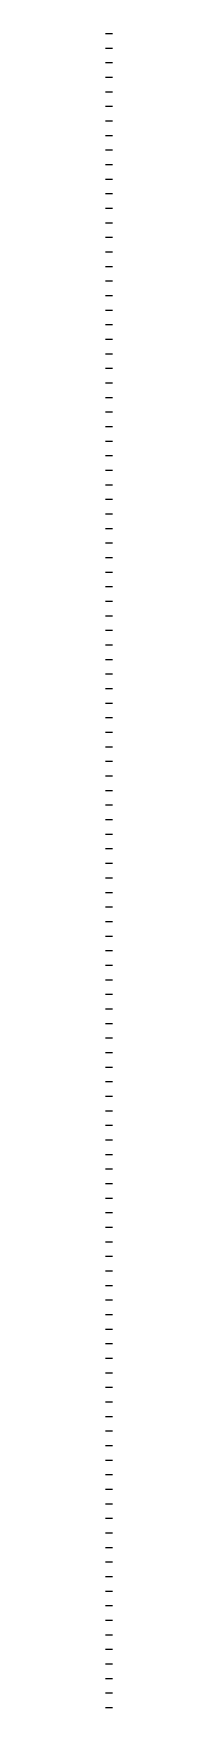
# Model space of a CAD drawing. Extents: x -13000 to 3070, y -764 to 30585.
# Drawn here: x -13000 to -12999, y 232 to 462 of the extents above; entities that cross this region are included whole.
import ezdxf

# ---------------------------------------------------------------- set-up
doc = ezdxf.new("R2010")
doc.units = 0
for name, color, linetype in [('5', 5, 'Continuous'), ('CARIMBO', 255, 'Continuous'), ('CONCRETO', 251, 'Continuous'), ('COTA', 241, 'Continuous'), ('detalhes', 7, 'Continuous'), ('Hachura', 251, 'Continuous'), ('Madeira', 126, 'Continuous'), ('Painéis', 200, 'Continuous'), ('Reaproveitamento', 251, 'Continuous'), ('SARR_3.5x7', 81, 'Continuous'), ('texto', 7, 'Continuous')]:
    doc.layers.add(name, color=color, linetype=linetype)

msp = doc.modelspace()

# ---------------------------------------------------------------- linework, layer by layer
for p, q in [((-13000, 462), (-12999, 462)), ((-13000, 460), (-12999, 460)), ((-13000, 458), (-12999, 458)), ((-13000, 456), (-12999, 456)), ((-13000, 454), (-12999, 454)), ((-13000, 452), (-12999, 452)), ((-13000, 450), (-12999, 450)), ((-13000, 448), (-12999, 448)), ((-13000, 446), (-12999, 446)), ((-13000, 444), (-12999, 444)), ((-13000, 442), (-12999, 442)), ((-13000, 440), (-12999, 440)), ((-13000, 438), (-12999, 438)), ((-13000, 436), (-12999, 436)), ((-13000, 434), (-12999, 434)), ((-13000, 432), (-12999, 432)), ((-13000, 430), (-12999, 430)), ((-13000, 428), (-12999, 428)), ((-13000, 426), (-12999, 426)), ((-13000, 424), (-12999, 424)), ((-13000, 422), (-12999, 422)), ((-13000, 420), (-12999, 420)), ((-13000, 418), (-12999, 418)), ((-13000, 416), (-12999, 416)), ((-13000, 414), (-12999, 414)), ((-13000, 412), (-12999, 412)), ((-13000, 410), (-12999, 410)), ((-13000, 408), (-12999, 408)), ((-13000, 406), (-12999, 406)), ((-13000, 404), (-12999, 404)), ((-13000, 402), (-12999, 402)), ((-13000, 400), (-12999, 400)), ((-13000, 398), (-12999, 398)), ((-13000, 396), (-12999, 396)), ((-13000, 394), (-12999, 394)), ((-13000, 392), (-12999, 392)), ((-13000, 390), (-12999, 390)), ((-13000, 388), (-12999, 388)), ((-13000, 386), (-12999, 386)), ((-13000, 384), (-12999, 384)), ((-13000, 382), (-12999, 382)), ((-13000, 380), (-12999, 380)), ((-13000, 378), (-12999, 378)), ((-13000, 376), (-12999, 376)), ((-13000, 374), (-12999, 374)), ((-13000, 372), (-12999, 372)), ((-13000, 370), (-12999, 370)), ((-13000, 368), (-12999, 368)), ((-13000, 366), (-12999, 366)), ((-13000, 364), (-12999, 364)), ((-13000, 362), (-12999, 362)), ((-13000, 360), (-12999, 360)), ((-13000, 358), (-12999, 358)), ((-13000, 356), (-12999, 356)), ((-13000, 354), (-12999, 354)), ((-13000, 352), (-12999, 352)), ((-13000, 350), (-12999, 350)), ((-13000, 348), (-12999, 348)), ((-13000, 346), (-12999, 346)), ((-13000, 344), (-12999, 344)), ((-13000, 342), (-12999, 342)), ((-13000, 340), (-12999, 340)), ((-13000, 338), (-12999, 338)), ((-13000, 336), (-12999, 336)), ((-13000, 334), (-12999, 334)), ((-13000, 332), (-12999, 332)), ((-13000, 330), (-12999, 330)), ((-13000, 328), (-12999, 328)), ((-13000, 326), (-12999, 326)), ((-13000, 324), (-12999, 324)), ((-13000, 322), (-12999, 322)), ((-13000, 320), (-12999, 320)), ((-13000, 318), (-12999, 318)), ((-13000, 316), (-12999, 316)), ((-13000, 314), (-12999, 314)), ((-13000, 312), (-12999, 312)), ((-13000, 310), (-12999, 310)), ((-13000, 308), (-12999, 308)), ((-13000, 306), (-12999, 306)), ((-13000, 304), (-12999, 304)), ((-13000, 302), (-12999, 302)), ((-13000, 300), (-12999, 300)), ((-13000, 298), (-12999, 298)), ((-13000, 296), (-12999, 296)), ((-13000, 294), (-12999, 294)), ((-13000, 292), (-12999, 292)), ((-13000, 290), (-12999, 290)), ((-13000, 288), (-12999, 288)), ((-13000, 286), (-12999, 286)), ((-13000, 284), (-12999, 284)), ((-13000, 282), (-12999, 282)), ((-13000, 280), (-12999, 280)), ((-13000, 278), (-12999, 278)), ((-13000, 276), (-12999, 276)), ((-13000, 274), (-12999, 274)), ((-13000, 272), (-12999, 272)), ((-13000, 270), (-12999, 270)), ((-13000, 268), (-12999, 268)), ((-13000, 266), (-12999, 266)), ((-13000, 264), (-12999, 264)), ((-13000, 262), (-12999, 262)), ((-13000, 260), (-12999, 260)), ((-13000, 258), (-12999, 258)), ((-13000, 256), (-12999, 256)), ((-13000, 254), (-12999, 254)), ((-13000, 252), (-12999, 252)), ((-13000, 250), (-12999, 250)), ((-13000, 248), (-12999, 248)), ((-13000, 246), (-12999, 246)), ((-13000, 244), (-12999, 244)), ((-13000, 242), (-12999, 242)), ((-13000, 240), (-12999, 240)), ((-13000, 238), (-12999, 238)), ((-13000, 236), (-12999, 236)), ((-13000, 234), (-12999, 234)), ((-13000, 232), (-12999, 232))]:
    msp.add_line(p, q)
at = {"layer": '5'}
for p, q in [((-13000, 328), (-12999, 328)), ((-13000, 326), (-12999, 326)), ((-13000, 324), (-12999, 324)), ((-13000, 322), (-12999, 322)), ((-13000, 320), (-12999, 320)), ((-13000, 318), (-12999, 318)), ((-13000, 316), (-12999, 316)), ((-13000, 314), (-12999, 314)), ((-13000, 312), (-12999, 312)), ((-13000, 310), (-12999, 310)), ((-13000, 308), (-12999, 308)), ((-13000, 306), (-12999, 306)), ((-13000, 304), (-12999, 304)), ((-13000, 302), (-12999, 302)), ((-13000, 300), (-12999, 300)), ((-13000, 298), (-12999, 298)), ((-13000, 296), (-12999, 296)), ((-13000, 294), (-12999, 294)), ((-13000, 292), (-12999, 292)), ((-13000, 290), (-12999, 290)), ((-13000, 288), (-12999, 288)), ((-13000, 286), (-12999, 286)), ((-13000, 284), (-12999, 284)), ((-13000, 282), (-12999, 282)), ((-13000, 280), (-12999, 280)), ((-13000, 278), (-12999, 278)), ((-13000, 276), (-12999, 276)), ((-13000, 274), (-12999, 274)), ((-13000, 272), (-12999, 272)), ((-13000, 270), (-12999, 270)), ((-13000, 268), (-12999, 268)), ((-13000, 266), (-12999, 266)), ((-13000, 264), (-12999, 264)), ((-13000, 262), (-12999, 262)), ((-13000, 260), (-12999, 260)), ((-13000, 258), (-12999, 258)), ((-13000, 256), (-12999, 256)), ((-13000, 254), (-12999, 254)), ((-13000, 252), (-12999, 252)), ((-13000, 250), (-12999, 250)), ((-13000, 248), (-12999, 248)), ((-13000, 246), (-12999, 246)), ((-13000, 244), (-12999, 244)), ((-13000, 242), (-12999, 242)), ((-13000, 240), (-12999, 240)), ((-13000, 238), (-12999, 238)), ((-13000, 236), (-12999, 236)), ((-13000, 234), (-12999, 234)), ((-13000, 232), (-12999, 232))]:
    msp.add_line(p, q, dxfattribs=at)
at = {"layer": 'CARIMBO'}
for p, q in [((-13000, 314), (-12999, 314)), ((-13000, 312), (-12999, 312)), ((-13000, 310), (-12999, 310)), ((-13000, 308), (-12999, 308)), ((-13000, 306), (-12999, 306)), ((-13000, 304), (-12999, 304)), ((-13000, 302), (-12999, 302)), ((-13000, 300), (-12999, 300)), ((-13000, 298), (-12999, 298)), ((-13000, 296), (-12999, 296)), ((-13000, 294), (-12999, 294)), ((-13000, 292), (-12999, 292)), ((-13000, 290), (-12999, 290)), ((-13000, 288), (-12999, 288)), ((-13000, 286), (-12999, 286)), ((-13000, 284), (-12999, 284)), ((-13000, 282), (-12999, 282)), ((-13000, 280), (-12999, 280)), ((-13000, 278), (-12999, 278)), ((-13000, 276), (-12999, 276)), ((-13000, 274), (-12999, 274)), ((-13000, 272), (-12999, 272)), ((-13000, 270), (-12999, 270)), ((-13000, 268), (-12999, 268)), ((-13000, 266), (-12999, 266)), ((-13000, 264), (-12999, 264)), ((-13000, 262), (-12999, 262)), ((-13000, 260), (-12999, 260)), ((-13000, 258), (-12999, 258)), ((-13000, 256), (-12999, 256)), ((-13000, 254), (-12999, 254)), ((-13000, 252), (-12999, 252)), ((-13000, 250), (-12999, 250)), ((-13000, 248), (-12999, 248)), ((-13000, 246), (-12999, 246)), ((-13000, 244), (-12999, 244)), ((-13000, 242), (-12999, 242)), ((-13000, 240), (-12999, 240)), ((-13000, 238), (-12999, 238)), ((-13000, 236), (-12999, 236)), ((-13000, 234), (-12999, 234)), ((-13000, 232), (-12999, 232))]:
    msp.add_line(p, q, dxfattribs=at)
at = {"layer": 'CONCRETO'}
for p, q in [((-13000, 322), (-12999, 322)), ((-13000, 320), (-12999, 320)), ((-13000, 318), (-12999, 318)), ((-13000, 316), (-12999, 316)), ((-13000, 314), (-12999, 314)), ((-13000, 312), (-12999, 312)), ((-13000, 310), (-12999, 310)), ((-13000, 308), (-12999, 308)), ((-13000, 306), (-12999, 306)), ((-13000, 304), (-12999, 304)), ((-13000, 302), (-12999, 302)), ((-13000, 300), (-12999, 300)), ((-13000, 298), (-12999, 298)), ((-13000, 296), (-12999, 296)), ((-13000, 294), (-12999, 294)), ((-13000, 292), (-12999, 292)), ((-13000, 290), (-12999, 290)), ((-13000, 288), (-12999, 288)), ((-13000, 286), (-12999, 286)), ((-13000, 284), (-12999, 284)), ((-13000, 282), (-12999, 282)), ((-13000, 280), (-12999, 280)), ((-13000, 278), (-12999, 278)), ((-13000, 276), (-12999, 276)), ((-13000, 274), (-12999, 274)), ((-13000, 272), (-12999, 272)), ((-13000, 270), (-12999, 270)), ((-13000, 268), (-12999, 268)), ((-13000, 266), (-12999, 266)), ((-13000, 264), (-12999, 264)), ((-13000, 262), (-12999, 262)), ((-13000, 260), (-12999, 260)), ((-13000, 258), (-12999, 258)), ((-13000, 256), (-12999, 256)), ((-13000, 254), (-12999, 254)), ((-13000, 252), (-12999, 252)), ((-13000, 250), (-12999, 250)), ((-13000, 248), (-12999, 248)), ((-13000, 246), (-12999, 246)), ((-13000, 244), (-12999, 244)), ((-13000, 242), (-12999, 242)), ((-13000, 240), (-12999, 240)), ((-13000, 238), (-12999, 238)), ((-13000, 236), (-12999, 236)), ((-13000, 234), (-12999, 234)), ((-13000, 232), (-12999, 232))]:
    msp.add_line(p, q, dxfattribs=at)
at = {"layer": 'COTA'}
for p, q in [((-13000, 462), (-12999, 462)), ((-13000, 460), (-12999, 460)), ((-13000, 458), (-12999, 458)), ((-13000, 456), (-12999, 456)), ((-13000, 454), (-12999, 454)), ((-13000, 452), (-12999, 452)), ((-13000, 450), (-12999, 450)), ((-13000, 448), (-12999, 448)), ((-13000, 446), (-12999, 446)), ((-13000, 444), (-12999, 444)), ((-13000, 442), (-12999, 442)), ((-13000, 440), (-12999, 440)), ((-13000, 438), (-12999, 438)), ((-13000, 436), (-12999, 436)), ((-13000, 434), (-12999, 434)), ((-13000, 432), (-12999, 432)), ((-13000, 430), (-12999, 430)), ((-13000, 428), (-12999, 428)), ((-13000, 426), (-12999, 426)), ((-13000, 424), (-12999, 424)), ((-13000, 422), (-12999, 422)), ((-13000, 420), (-12999, 420)), ((-13000, 418), (-12999, 418)), ((-13000, 416), (-12999, 416)), ((-13000, 414), (-12999, 414)), ((-13000, 412), (-12999, 412)), ((-13000, 410), (-12999, 410)), ((-13000, 408), (-12999, 408)), ((-13000, 406), (-12999, 406)), ((-13000, 404), (-12999, 404)), ((-13000, 402), (-12999, 402)), ((-13000, 400), (-12999, 400)), ((-13000, 398), (-12999, 398)), ((-13000, 396), (-12999, 396)), ((-13000, 394), (-12999, 394)), ((-13000, 392), (-12999, 392)), ((-13000, 390), (-12999, 390)), ((-13000, 388), (-12999, 388)), ((-13000, 386), (-12999, 386)), ((-13000, 384), (-12999, 384)), ((-13000, 382), (-12999, 382)), ((-13000, 380), (-12999, 380)), ((-13000, 378), (-12999, 378)), ((-13000, 376), (-12999, 376)), ((-13000, 374), (-12999, 374)), ((-13000, 372), (-12999, 372)), ((-13000, 370), (-12999, 370)), ((-13000, 368), (-12999, 368)), ((-13000, 366), (-12999, 366)), ((-13000, 364), (-12999, 364)), ((-13000, 362), (-12999, 362)), ((-13000, 360), (-12999, 360)), ((-13000, 358), (-12999, 358)), ((-13000, 356), (-12999, 356)), ((-13000, 354), (-12999, 354)), ((-13000, 352), (-12999, 352)), ((-13000, 350), (-12999, 350)), ((-13000, 348), (-12999, 348)), ((-13000, 346), (-12999, 346)), ((-13000, 344), (-12999, 344)), ((-13000, 342), (-12999, 342)), ((-13000, 340), (-12999, 340)), ((-13000, 338), (-12999, 338)), ((-13000, 336), (-12999, 336)), ((-13000, 334), (-12999, 334)), ((-13000, 332), (-12999, 332)), ((-13000, 330), (-12999, 330)), ((-13000, 328), (-12999, 328)), ((-13000, 326), (-12999, 326)), ((-13000, 324), (-12999, 324)), ((-13000, 322), (-12999, 322)), ((-13000, 320), (-12999, 320)), ((-13000, 318), (-12999, 318)), ((-13000, 316), (-12999, 316)), ((-13000, 314), (-12999, 314)), ((-13000, 312), (-12999, 312)), ((-13000, 310), (-12999, 310)), ((-13000, 308), (-12999, 308)), ((-13000, 306), (-12999, 306)), ((-13000, 304), (-12999, 304)), ((-13000, 302), (-12999, 302)), ((-13000, 300), (-12999, 300)), ((-13000, 298), (-12999, 298)), ((-13000, 296), (-12999, 296)), ((-13000, 294), (-12999, 294)), ((-13000, 292), (-12999, 292)), ((-13000, 290), (-12999, 290)), ((-13000, 288), (-12999, 288)), ((-13000, 286), (-12999, 286)), ((-13000, 284), (-12999, 284)), ((-13000, 282), (-12999, 282)), ((-13000, 280), (-12999, 280)), ((-13000, 278), (-12999, 278)), ((-13000, 276), (-12999, 276)), ((-13000, 274), (-12999, 274)), ((-13000, 272), (-12999, 272)), ((-13000, 270), (-12999, 270)), ((-13000, 268), (-12999, 268)), ((-13000, 266), (-12999, 266)), ((-13000, 264), (-12999, 264)), ((-13000, 262), (-12999, 262)), ((-13000, 260), (-12999, 260)), ((-13000, 258), (-12999, 258)), ((-13000, 256), (-12999, 256)), ((-13000, 254), (-12999, 254)), ((-13000, 252), (-12999, 252)), ((-13000, 250), (-12999, 250)), ((-13000, 248), (-12999, 248)), ((-13000, 246), (-12999, 246)), ((-13000, 244), (-12999, 244)), ((-13000, 242), (-12999, 242)), ((-13000, 240), (-12999, 240)), ((-13000, 238), (-12999, 238)), ((-13000, 236), (-12999, 236)), ((-13000, 234), (-12999, 234)), ((-13000, 232), (-12999, 232))]:
    msp.add_line(p, q, dxfattribs=at)
at = {"layer": 'detalhes'}
for p, q in [((-13000, 302), (-12999, 302)), ((-13000, 300), (-12999, 300)), ((-13000, 298), (-12999, 298)), ((-13000, 296), (-12999, 296)), ((-13000, 294), (-12999, 294)), ((-13000, 292), (-12999, 292)), ((-13000, 290), (-12999, 290)), ((-13000, 288), (-12999, 288)), ((-13000, 286), (-12999, 286)), ((-13000, 284), (-12999, 284)), ((-13000, 282), (-12999, 282)), ((-13000, 280), (-12999, 280)), ((-13000, 278), (-12999, 278)), ((-13000, 276), (-12999, 276)), ((-13000, 274), (-12999, 274)), ((-13000, 272), (-12999, 272)), ((-13000, 270), (-12999, 270)), ((-13000, 268), (-12999, 268)), ((-13000, 266), (-12999, 266)), ((-13000, 264), (-12999, 264)), ((-13000, 262), (-12999, 262)), ((-13000, 260), (-12999, 260)), ((-13000, 258), (-12999, 258)), ((-13000, 256), (-12999, 256)), ((-13000, 254), (-12999, 254)), ((-13000, 252), (-12999, 252)), ((-13000, 250), (-12999, 250)), ((-13000, 248), (-12999, 248)), ((-13000, 246), (-12999, 246)), ((-13000, 244), (-12999, 244)), ((-13000, 242), (-12999, 242)), ((-13000, 240), (-12999, 240)), ((-13000, 238), (-12999, 238)), ((-13000, 236), (-12999, 236)), ((-13000, 234), (-12999, 234)), ((-13000, 232), (-12999, 232))]:
    msp.add_line(p, q, dxfattribs=at)
at = {"layer": 'Hachura'}
for p, q in [((-13000, 462), (-12999, 462)), ((-13000, 460), (-12999, 460)), ((-13000, 458), (-12999, 458)), ((-13000, 456), (-12999, 456)), ((-13000, 454), (-12999, 454)), ((-13000, 452), (-12999, 452)), ((-13000, 450), (-12999, 450)), ((-13000, 448), (-12999, 448)), ((-13000, 446), (-12999, 446)), ((-13000, 444), (-12999, 444)), ((-13000, 442), (-12999, 442)), ((-13000, 440), (-12999, 440)), ((-13000, 438), (-12999, 438)), ((-13000, 436), (-12999, 436)), ((-13000, 434), (-12999, 434)), ((-13000, 432), (-12999, 432)), ((-13000, 430), (-12999, 430)), ((-13000, 428), (-12999, 428)), ((-13000, 426), (-12999, 426)), ((-13000, 424), (-12999, 424)), ((-13000, 422), (-12999, 422)), ((-13000, 420), (-12999, 420)), ((-13000, 418), (-12999, 418)), ((-13000, 416), (-12999, 416)), ((-13000, 414), (-12999, 414)), ((-13000, 412), (-12999, 412)), ((-13000, 410), (-12999, 410)), ((-13000, 408), (-12999, 408)), ((-13000, 406), (-12999, 406)), ((-13000, 404), (-12999, 404)), ((-13000, 402), (-12999, 402)), ((-13000, 400), (-12999, 400)), ((-13000, 398), (-12999, 398)), ((-13000, 396), (-12999, 396)), ((-13000, 394), (-12999, 394)), ((-13000, 392), (-12999, 392)), ((-13000, 390), (-12999, 390)), ((-13000, 388), (-12999, 388)), ((-13000, 386), (-12999, 386)), ((-13000, 384), (-12999, 384)), ((-13000, 382), (-12999, 382)), ((-13000, 380), (-12999, 380)), ((-13000, 378), (-12999, 378)), ((-13000, 376), (-12999, 376)), ((-13000, 374), (-12999, 374)), ((-13000, 372), (-12999, 372)), ((-13000, 370), (-12999, 370)), ((-13000, 368), (-12999, 368)), ((-13000, 366), (-12999, 366)), ((-13000, 364), (-12999, 364)), ((-13000, 362), (-12999, 362)), ((-13000, 360), (-12999, 360)), ((-13000, 358), (-12999, 358)), ((-13000, 356), (-12999, 356)), ((-13000, 354), (-12999, 354)), ((-13000, 352), (-12999, 352)), ((-13000, 350), (-12999, 350)), ((-13000, 348), (-12999, 348)), ((-13000, 346), (-12999, 346)), ((-13000, 344), (-12999, 344)), ((-13000, 342), (-12999, 342)), ((-13000, 340), (-12999, 340)), ((-13000, 338), (-12999, 338)), ((-13000, 336), (-12999, 336)), ((-13000, 334), (-12999, 334)), ((-13000, 332), (-12999, 332)), ((-13000, 330), (-12999, 330)), ((-13000, 328), (-12999, 328)), ((-13000, 326), (-12999, 326)), ((-13000, 324), (-12999, 324)), ((-13000, 322), (-12999, 322)), ((-13000, 320), (-12999, 320)), ((-13000, 318), (-12999, 318)), ((-13000, 316), (-12999, 316)), ((-13000, 314), (-12999, 314)), ((-13000, 312), (-12999, 312)), ((-13000, 310), (-12999, 310)), ((-13000, 308), (-12999, 308)), ((-13000, 306), (-12999, 306)), ((-13000, 304), (-12999, 304)), ((-13000, 302), (-12999, 302)), ((-13000, 300), (-12999, 300)), ((-13000, 298), (-12999, 298)), ((-13000, 296), (-12999, 296)), ((-13000, 294), (-12999, 294)), ((-13000, 292), (-12999, 292)), ((-13000, 290), (-12999, 290)), ((-13000, 288), (-12999, 288)), ((-13000, 286), (-12999, 286)), ((-13000, 284), (-12999, 284)), ((-13000, 282), (-12999, 282)), ((-13000, 280), (-12999, 280)), ((-13000, 278), (-12999, 278)), ((-13000, 276), (-12999, 276)), ((-13000, 274), (-12999, 274)), ((-13000, 272), (-12999, 272)), ((-13000, 270), (-12999, 270)), ((-13000, 268), (-12999, 268)), ((-13000, 266), (-12999, 266)), ((-13000, 264), (-12999, 264)), ((-13000, 262), (-12999, 262)), ((-13000, 260), (-12999, 260)), ((-13000, 258), (-12999, 258)), ((-13000, 256), (-12999, 256)), ((-13000, 254), (-12999, 254)), ((-13000, 252), (-12999, 252)), ((-13000, 250), (-12999, 250)), ((-13000, 248), (-12999, 248)), ((-13000, 246), (-12999, 246)), ((-13000, 244), (-12999, 244)), ((-13000, 242), (-12999, 242)), ((-13000, 240), (-12999, 240)), ((-13000, 238), (-12999, 238)), ((-13000, 236), (-12999, 236)), ((-13000, 234), (-12999, 234)), ((-13000, 232), (-12999, 232))]:
    msp.add_line(p, q, dxfattribs=at)
at = {"layer": 'Madeira'}
for p, q in [((-13000, 462), (-12999, 462)), ((-13000, 460), (-12999, 460)), ((-13000, 458), (-12999, 458)), ((-13000, 456), (-12999, 456)), ((-13000, 454), (-12999, 454)), ((-13000, 452), (-12999, 452)), ((-13000, 450), (-12999, 450)), ((-13000, 448), (-12999, 448)), ((-13000, 446), (-12999, 446)), ((-13000, 444), (-12999, 444)), ((-13000, 442), (-12999, 442)), ((-13000, 440), (-12999, 440)), ((-13000, 438), (-12999, 438)), ((-13000, 436), (-12999, 436)), ((-13000, 434), (-12999, 434)), ((-13000, 432), (-12999, 432)), ((-13000, 430), (-12999, 430)), ((-13000, 428), (-12999, 428)), ((-13000, 426), (-12999, 426)), ((-13000, 424), (-12999, 424)), ((-13000, 422), (-12999, 422)), ((-13000, 420), (-12999, 420)), ((-13000, 418), (-12999, 418)), ((-13000, 416), (-12999, 416)), ((-13000, 414), (-12999, 414)), ((-13000, 412), (-12999, 412)), ((-13000, 410), (-12999, 410)), ((-13000, 408), (-12999, 408)), ((-13000, 406), (-12999, 406)), ((-13000, 404), (-12999, 404)), ((-13000, 402), (-12999, 402)), ((-13000, 400), (-12999, 400)), ((-13000, 398), (-12999, 398)), ((-13000, 396), (-12999, 396)), ((-13000, 394), (-12999, 394)), ((-13000, 392), (-12999, 392)), ((-13000, 390), (-12999, 390)), ((-13000, 388), (-12999, 388)), ((-13000, 386), (-12999, 386)), ((-13000, 384), (-12999, 384)), ((-13000, 382), (-12999, 382)), ((-13000, 380), (-12999, 380)), ((-13000, 378), (-12999, 378)), ((-13000, 376), (-12999, 376)), ((-13000, 374), (-12999, 374)), ((-13000, 372), (-12999, 372)), ((-13000, 370), (-12999, 370)), ((-13000, 368), (-12999, 368)), ((-13000, 366), (-12999, 366)), ((-13000, 364), (-12999, 364)), ((-13000, 362), (-12999, 362)), ((-13000, 360), (-12999, 360)), ((-13000, 358), (-12999, 358)), ((-13000, 356), (-12999, 356)), ((-13000, 354), (-12999, 354)), ((-13000, 352), (-12999, 352)), ((-13000, 350), (-12999, 350)), ((-13000, 348), (-12999, 348)), ((-13000, 346), (-12999, 346)), ((-13000, 344), (-12999, 344)), ((-13000, 342), (-12999, 342)), ((-13000, 340), (-12999, 340)), ((-13000, 338), (-12999, 338)), ((-13000, 336), (-12999, 336)), ((-13000, 334), (-12999, 334)), ((-13000, 332), (-12999, 332)), ((-13000, 330), (-12999, 330)), ((-13000, 328), (-12999, 328)), ((-13000, 326), (-12999, 326)), ((-13000, 324), (-12999, 324)), ((-13000, 322), (-12999, 322)), ((-13000, 320), (-12999, 320)), ((-13000, 318), (-12999, 318)), ((-13000, 316), (-12999, 316)), ((-13000, 314), (-12999, 314)), ((-13000, 312), (-12999, 312)), ((-13000, 310), (-12999, 310)), ((-13000, 308), (-12999, 308)), ((-13000, 306), (-12999, 306)), ((-13000, 304), (-12999, 304)), ((-13000, 302), (-12999, 302)), ((-13000, 300), (-12999, 300)), ((-13000, 298), (-12999, 298)), ((-13000, 296), (-12999, 296)), ((-13000, 294), (-12999, 294)), ((-13000, 292), (-12999, 292)), ((-13000, 290), (-12999, 290)), ((-13000, 288), (-12999, 288)), ((-13000, 286), (-12999, 286)), ((-13000, 284), (-12999, 284)), ((-13000, 282), (-12999, 282)), ((-13000, 280), (-12999, 280)), ((-13000, 278), (-12999, 278)), ((-13000, 276), (-12999, 276)), ((-13000, 274), (-12999, 274)), ((-13000, 272), (-12999, 272)), ((-13000, 270), (-12999, 270)), ((-13000, 268), (-12999, 268)), ((-13000, 266), (-12999, 266)), ((-13000, 264), (-12999, 264)), ((-13000, 262), (-12999, 262)), ((-13000, 260), (-12999, 260)), ((-13000, 258), (-12999, 258)), ((-13000, 256), (-12999, 256)), ((-13000, 254), (-12999, 254)), ((-13000, 252), (-12999, 252)), ((-13000, 250), (-12999, 250)), ((-13000, 248), (-12999, 248)), ((-13000, 246), (-12999, 246)), ((-13000, 244), (-12999, 244)), ((-13000, 242), (-12999, 242)), ((-13000, 240), (-12999, 240)), ((-13000, 238), (-12999, 238)), ((-13000, 236), (-12999, 236)), ((-13000, 234), (-12999, 234)), ((-13000, 232), (-12999, 232))]:
    msp.add_line(p, q, dxfattribs=at)
at = {"layer": 'Painéis'}
for p, q in [((-13000, 462), (-12999, 462)), ((-13000, 460), (-12999, 460)), ((-13000, 458), (-12999, 458)), ((-13000, 456), (-12999, 456)), ((-13000, 454), (-12999, 454)), ((-13000, 452), (-12999, 452)), ((-13000, 450), (-12999, 450)), ((-13000, 448), (-12999, 448)), ((-13000, 446), (-12999, 446)), ((-13000, 444), (-12999, 444)), ((-13000, 442), (-12999, 442)), ((-13000, 440), (-12999, 440)), ((-13000, 438), (-12999, 438)), ((-13000, 436), (-12999, 436)), ((-13000, 434), (-12999, 434)), ((-13000, 432), (-12999, 432)), ((-13000, 430), (-12999, 430)), ((-13000, 428), (-12999, 428)), ((-13000, 426), (-12999, 426)), ((-13000, 424), (-12999, 424)), ((-13000, 422), (-12999, 422)), ((-13000, 420), (-12999, 420)), ((-13000, 418), (-12999, 418)), ((-13000, 416), (-12999, 416)), ((-13000, 414), (-12999, 414)), ((-13000, 412), (-12999, 412)), ((-13000, 410), (-12999, 410)), ((-13000, 408), (-12999, 408)), ((-13000, 406), (-12999, 406)), ((-13000, 404), (-12999, 404)), ((-13000, 402), (-12999, 402)), ((-13000, 400), (-12999, 400)), ((-13000, 398), (-12999, 398)), ((-13000, 396), (-12999, 396)), ((-13000, 394), (-12999, 394)), ((-13000, 392), (-12999, 392)), ((-13000, 390), (-12999, 390)), ((-13000, 388), (-12999, 388)), ((-13000, 386), (-12999, 386)), ((-13000, 384), (-12999, 384)), ((-13000, 382), (-12999, 382)), ((-13000, 380), (-12999, 380)), ((-13000, 378), (-12999, 378)), ((-13000, 376), (-12999, 376)), ((-13000, 374), (-12999, 374)), ((-13000, 372), (-12999, 372)), ((-13000, 370), (-12999, 370)), ((-13000, 368), (-12999, 368)), ((-13000, 366), (-12999, 366)), ((-13000, 364), (-12999, 364)), ((-13000, 362), (-12999, 362)), ((-13000, 360), (-12999, 360)), ((-13000, 358), (-12999, 358)), ((-13000, 356), (-12999, 356)), ((-13000, 354), (-12999, 354)), ((-13000, 352), (-12999, 352)), ((-13000, 350), (-12999, 350)), ((-13000, 348), (-12999, 348)), ((-13000, 346), (-12999, 346)), ((-13000, 344), (-12999, 344)), ((-13000, 342), (-12999, 342)), ((-13000, 340), (-12999, 340)), ((-13000, 338), (-12999, 338)), ((-13000, 336), (-12999, 336)), ((-13000, 334), (-12999, 334)), ((-13000, 332), (-12999, 332)), ((-13000, 330), (-12999, 330)), ((-13000, 328), (-12999, 328)), ((-13000, 326), (-12999, 326)), ((-13000, 324), (-12999, 324)), ((-13000, 322), (-12999, 322)), ((-13000, 320), (-12999, 320)), ((-13000, 318), (-12999, 318)), ((-13000, 316), (-12999, 316)), ((-13000, 314), (-12999, 314)), ((-13000, 312), (-12999, 312)), ((-13000, 310), (-12999, 310)), ((-13000, 308), (-12999, 308)), ((-13000, 306), (-12999, 306)), ((-13000, 304), (-12999, 304)), ((-13000, 302), (-12999, 302)), ((-13000, 300), (-12999, 300)), ((-13000, 298), (-12999, 298)), ((-13000, 296), (-12999, 296)), ((-13000, 294), (-12999, 294)), ((-13000, 292), (-12999, 292)), ((-13000, 290), (-12999, 290)), ((-13000, 288), (-12999, 288)), ((-13000, 286), (-12999, 286)), ((-13000, 284), (-12999, 284)), ((-13000, 282), (-12999, 282)), ((-13000, 280), (-12999, 280)), ((-13000, 278), (-12999, 278)), ((-13000, 276), (-12999, 276)), ((-13000, 274), (-12999, 274)), ((-13000, 272), (-12999, 272)), ((-13000, 270), (-12999, 270)), ((-13000, 268), (-12999, 268)), ((-13000, 266), (-12999, 266)), ((-13000, 264), (-12999, 264)), ((-13000, 262), (-12999, 262)), ((-13000, 260), (-12999, 260)), ((-13000, 258), (-12999, 258)), ((-13000, 256), (-12999, 256)), ((-13000, 254), (-12999, 254)), ((-13000, 252), (-12999, 252)), ((-13000, 250), (-12999, 250)), ((-13000, 248), (-12999, 248)), ((-13000, 246), (-12999, 246)), ((-13000, 244), (-12999, 244)), ((-13000, 242), (-12999, 242)), ((-13000, 240), (-12999, 240)), ((-13000, 238), (-12999, 238)), ((-13000, 236), (-12999, 236)), ((-13000, 234), (-12999, 234)), ((-13000, 232), (-12999, 232))]:
    msp.add_line(p, q, dxfattribs=at)
at = {"layer": 'Reaproveitamento'}
for p, q in [((-13000, 428), (-12999, 428)), ((-13000, 426), (-12999, 426)), ((-13000, 424), (-12999, 424)), ((-13000, 422), (-12999, 422)), ((-13000, 420), (-12999, 420)), ((-13000, 418), (-12999, 418)), ((-13000, 416), (-12999, 416)), ((-13000, 414), (-12999, 414)), ((-13000, 412), (-12999, 412)), ((-13000, 410), (-12999, 410)), ((-13000, 408), (-12999, 408)), ((-13000, 406), (-12999, 406)), ((-13000, 404), (-12999, 404)), ((-13000, 402), (-12999, 402)), ((-13000, 400), (-12999, 400)), ((-13000, 398), (-12999, 398)), ((-13000, 396), (-12999, 396)), ((-13000, 394), (-12999, 394)), ((-13000, 392), (-12999, 392)), ((-13000, 390), (-12999, 390)), ((-13000, 388), (-12999, 388)), ((-13000, 386), (-12999, 386)), ((-13000, 384), (-12999, 384)), ((-13000, 382), (-12999, 382)), ((-13000, 380), (-12999, 380)), ((-13000, 378), (-12999, 378)), ((-13000, 376), (-12999, 376)), ((-13000, 374), (-12999, 374)), ((-13000, 372), (-12999, 372)), ((-13000, 370), (-12999, 370)), ((-13000, 368), (-12999, 368)), ((-13000, 366), (-12999, 366)), ((-13000, 364), (-12999, 364)), ((-13000, 362), (-12999, 362)), ((-13000, 360), (-12999, 360)), ((-13000, 358), (-12999, 358)), ((-13000, 356), (-12999, 356)), ((-13000, 354), (-12999, 354)), ((-13000, 352), (-12999, 352)), ((-13000, 350), (-12999, 350)), ((-13000, 348), (-12999, 348)), ((-13000, 346), (-12999, 346)), ((-13000, 344), (-12999, 344)), ((-13000, 342), (-12999, 342)), ((-13000, 340), (-12999, 340)), ((-13000, 338), (-12999, 338)), ((-13000, 336), (-12999, 336)), ((-13000, 334), (-12999, 334)), ((-13000, 332), (-12999, 332)), ((-13000, 330), (-12999, 330)), ((-13000, 328), (-12999, 328)), ((-13000, 326), (-12999, 326)), ((-13000, 324), (-12999, 324)), ((-13000, 322), (-12999, 322)), ((-13000, 320), (-12999, 320)), ((-13000, 318), (-12999, 318)), ((-13000, 316), (-12999, 316)), ((-13000, 314), (-12999, 314)), ((-13000, 312), (-12999, 312)), ((-13000, 310), (-12999, 310)), ((-13000, 308), (-12999, 308)), ((-13000, 306), (-12999, 306)), ((-13000, 304), (-12999, 304)), ((-13000, 302), (-12999, 302)), ((-13000, 300), (-12999, 300)), ((-13000, 298), (-12999, 298)), ((-13000, 296), (-12999, 296)), ((-13000, 294), (-12999, 294)), ((-13000, 292), (-12999, 292)), ((-13000, 290), (-12999, 290)), ((-13000, 288), (-12999, 288)), ((-13000, 286), (-12999, 286)), ((-13000, 284), (-12999, 284)), ((-13000, 282), (-12999, 282)), ((-13000, 280), (-12999, 280)), ((-13000, 278), (-12999, 278)), ((-13000, 276), (-12999, 276)), ((-13000, 274), (-12999, 274)), ((-13000, 272), (-12999, 272)), ((-13000, 270), (-12999, 270)), ((-13000, 268), (-12999, 268)), ((-13000, 266), (-12999, 266)), ((-13000, 264), (-12999, 264)), ((-13000, 262), (-12999, 262)), ((-13000, 260), (-12999, 260)), ((-13000, 258), (-12999, 258)), ((-13000, 256), (-12999, 256)), ((-13000, 254), (-12999, 254)), ((-13000, 252), (-12999, 252)), ((-13000, 250), (-12999, 250)), ((-13000, 248), (-12999, 248)), ((-13000, 246), (-12999, 246)), ((-13000, 244), (-12999, 244)), ((-13000, 242), (-12999, 242)), ((-13000, 240), (-12999, 240)), ((-13000, 238), (-12999, 238)), ((-13000, 236), (-12999, 236)), ((-13000, 234), (-12999, 234)), ((-13000, 232), (-12999, 232))]:
    msp.add_line(p, q, dxfattribs=at)
at = {"layer": 'SARR_3.5x7'}
for p, q in [((-13000, 462), (-12999, 462)), ((-13000, 460), (-12999, 460)), ((-13000, 458), (-12999, 458)), ((-13000, 456), (-12999, 456)), ((-13000, 454), (-12999, 454)), ((-13000, 452), (-12999, 452)), ((-13000, 450), (-12999, 450)), ((-13000, 448), (-12999, 448)), ((-13000, 446), (-12999, 446)), ((-13000, 444), (-12999, 444)), ((-13000, 442), (-12999, 442)), ((-13000, 440), (-12999, 440)), ((-13000, 438), (-12999, 438)), ((-13000, 436), (-12999, 436)), ((-13000, 434), (-12999, 434)), ((-13000, 432), (-12999, 432)), ((-13000, 430), (-12999, 430)), ((-13000, 428), (-12999, 428)), ((-13000, 426), (-12999, 426)), ((-13000, 424), (-12999, 424)), ((-13000, 422), (-12999, 422)), ((-13000, 420), (-12999, 420)), ((-13000, 418), (-12999, 418)), ((-13000, 416), (-12999, 416)), ((-13000, 414), (-12999, 414)), ((-13000, 412), (-12999, 412)), ((-13000, 410), (-12999, 410)), ((-13000, 408), (-12999, 408)), ((-13000, 406), (-12999, 406)), ((-13000, 404), (-12999, 404)), ((-13000, 402), (-12999, 402)), ((-13000, 400), (-12999, 400)), ((-13000, 398), (-12999, 398)), ((-13000, 396), (-12999, 396)), ((-13000, 394), (-12999, 394)), ((-13000, 392), (-12999, 392)), ((-13000, 390), (-12999, 390)), ((-13000, 388), (-12999, 388)), ((-13000, 386), (-12999, 386)), ((-13000, 384), (-12999, 384)), ((-13000, 382), (-12999, 382)), ((-13000, 380), (-12999, 380)), ((-13000, 378), (-12999, 378)), ((-13000, 376), (-12999, 376)), ((-13000, 374), (-12999, 374)), ((-13000, 372), (-12999, 372)), ((-13000, 370), (-12999, 370)), ((-13000, 368), (-12999, 368)), ((-13000, 366), (-12999, 366)), ((-13000, 364), (-12999, 364)), ((-13000, 362), (-12999, 362)), ((-13000, 360), (-12999, 360)), ((-13000, 358), (-12999, 358)), ((-13000, 356), (-12999, 356)), ((-13000, 354), (-12999, 354)), ((-13000, 352), (-12999, 352)), ((-13000, 350), (-12999, 350)), ((-13000, 348), (-12999, 348)), ((-13000, 346), (-12999, 346)), ((-13000, 344), (-12999, 344)), ((-13000, 342), (-12999, 342)), ((-13000, 340), (-12999, 340)), ((-13000, 338), (-12999, 338)), ((-13000, 336), (-12999, 336)), ((-13000, 334), (-12999, 334)), ((-13000, 332), (-12999, 332)), ((-13000, 330), (-12999, 330)), ((-13000, 328), (-12999, 328)), ((-13000, 326), (-12999, 326)), ((-13000, 324), (-12999, 324)), ((-13000, 322), (-12999, 322)), ((-13000, 320), (-12999, 320)), ((-13000, 318), (-12999, 318)), ((-13000, 316), (-12999, 316)), ((-13000, 314), (-12999, 314)), ((-13000, 312), (-12999, 312)), ((-13000, 310), (-12999, 310)), ((-13000, 308), (-12999, 308)), ((-13000, 306), (-12999, 306)), ((-13000, 304), (-12999, 304)), ((-13000, 302), (-12999, 302)), ((-13000, 300), (-12999, 300)), ((-13000, 298), (-12999, 298)), ((-13000, 296), (-12999, 296)), ((-13000, 294), (-12999, 294)), ((-13000, 292), (-12999, 292)), ((-13000, 290), (-12999, 290)), ((-13000, 288), (-12999, 288)), ((-13000, 286), (-12999, 286)), ((-13000, 284), (-12999, 284)), ((-13000, 282), (-12999, 282)), ((-13000, 280), (-12999, 280)), ((-13000, 278), (-12999, 278)), ((-13000, 276), (-12999, 276)), ((-13000, 274), (-12999, 274)), ((-13000, 272), (-12999, 272)), ((-13000, 270), (-12999, 270)), ((-13000, 268), (-12999, 268)), ((-13000, 266), (-12999, 266)), ((-13000, 264), (-12999, 264)), ((-13000, 262), (-12999, 262)), ((-13000, 260), (-12999, 260)), ((-13000, 258), (-12999, 258)), ((-13000, 256), (-12999, 256)), ((-13000, 254), (-12999, 254)), ((-13000, 252), (-12999, 252)), ((-13000, 250), (-12999, 250)), ((-13000, 248), (-12999, 248)), ((-13000, 246), (-12999, 246)), ((-13000, 244), (-12999, 244)), ((-13000, 242), (-12999, 242)), ((-13000, 240), (-12999, 240)), ((-13000, 238), (-12999, 238)), ((-13000, 236), (-12999, 236)), ((-13000, 234), (-12999, 234)), ((-13000, 232), (-12999, 232))]:
    msp.add_line(p, q, dxfattribs=at)
at = {"layer": 'texto'}
for p, q in [((-13000, 462), (-12999, 462)), ((-13000, 460), (-12999, 460)), ((-13000, 458), (-12999, 458)), ((-13000, 456), (-12999, 456)), ((-13000, 454), (-12999, 454)), ((-13000, 452), (-12999, 452)), ((-13000, 450), (-12999, 450)), ((-13000, 448), (-12999, 448)), ((-13000, 446), (-12999, 446)), ((-13000, 444), (-12999, 444)), ((-13000, 442), (-12999, 442)), ((-13000, 440), (-12999, 440)), ((-13000, 438), (-12999, 438)), ((-13000, 436), (-12999, 436)), ((-13000, 434), (-12999, 434)), ((-13000, 432), (-12999, 432)), ((-13000, 430), (-12999, 430)), ((-13000, 428), (-12999, 428)), ((-13000, 426), (-12999, 426)), ((-13000, 424), (-12999, 424)), ((-13000, 422), (-12999, 422)), ((-13000, 420), (-12999, 420)), ((-13000, 418), (-12999, 418)), ((-13000, 416), (-12999, 416)), ((-13000, 414), (-12999, 414)), ((-13000, 412), (-12999, 412)), ((-13000, 410), (-12999, 410)), ((-13000, 408), (-12999, 408)), ((-13000, 406), (-12999, 406)), ((-13000, 404), (-12999, 404)), ((-13000, 402), (-12999, 402)), ((-13000, 400), (-12999, 400)), ((-13000, 398), (-12999, 398)), ((-13000, 396), (-12999, 396)), ((-13000, 394), (-12999, 394)), ((-13000, 392), (-12999, 392)), ((-13000, 390), (-12999, 390)), ((-13000, 388), (-12999, 388)), ((-13000, 386), (-12999, 386)), ((-13000, 384), (-12999, 384)), ((-13000, 382), (-12999, 382)), ((-13000, 380), (-12999, 380)), ((-13000, 378), (-12999, 378)), ((-13000, 376), (-12999, 376)), ((-13000, 374), (-12999, 374)), ((-13000, 372), (-12999, 372)), ((-13000, 370), (-12999, 370)), ((-13000, 368), (-12999, 368)), ((-13000, 366), (-12999, 366)), ((-13000, 364), (-12999, 364)), ((-13000, 362), (-12999, 362)), ((-13000, 360), (-12999, 360)), ((-13000, 358), (-12999, 358)), ((-13000, 356), (-12999, 356)), ((-13000, 354), (-12999, 354)), ((-13000, 352), (-12999, 352)), ((-13000, 350), (-12999, 350)), ((-13000, 348), (-12999, 348)), ((-13000, 346), (-12999, 346)), ((-13000, 344), (-12999, 344)), ((-13000, 342), (-12999, 342)), ((-13000, 340), (-12999, 340)), ((-13000, 338), (-12999, 338)), ((-13000, 336), (-12999, 336)), ((-13000, 334), (-12999, 334)), ((-13000, 332), (-12999, 332)), ((-13000, 330), (-12999, 330)), ((-13000, 328), (-12999, 328)), ((-13000, 326), (-12999, 326)), ((-13000, 324), (-12999, 324)), ((-13000, 322), (-12999, 322)), ((-13000, 320), (-12999, 320)), ((-13000, 318), (-12999, 318)), ((-13000, 316), (-12999, 316)), ((-13000, 314), (-12999, 314)), ((-13000, 312), (-12999, 312)), ((-13000, 310), (-12999, 310)), ((-13000, 308), (-12999, 308)), ((-13000, 306), (-12999, 306)), ((-13000, 304), (-12999, 304)), ((-13000, 302), (-12999, 302)), ((-13000, 300), (-12999, 300)), ((-13000, 298), (-12999, 298)), ((-13000, 296), (-12999, 296)), ((-13000, 294), (-12999, 294)), ((-13000, 292), (-12999, 292)), ((-13000, 290), (-12999, 290)), ((-13000, 288), (-12999, 288)), ((-13000, 286), (-12999, 286)), ((-13000, 284), (-12999, 284)), ((-13000, 282), (-12999, 282)), ((-13000, 280), (-12999, 280)), ((-13000, 278), (-12999, 278)), ((-13000, 276), (-12999, 276)), ((-13000, 274), (-12999, 274)), ((-13000, 272), (-12999, 272)), ((-13000, 270), (-12999, 270)), ((-13000, 268), (-12999, 268)), ((-13000, 266), (-12999, 266)), ((-13000, 264), (-12999, 264)), ((-13000, 262), (-12999, 262)), ((-13000, 260), (-12999, 260)), ((-13000, 258), (-12999, 258)), ((-13000, 256), (-12999, 256)), ((-13000, 254), (-12999, 254)), ((-13000, 252), (-12999, 252)), ((-13000, 250), (-12999, 250)), ((-13000, 248), (-12999, 248)), ((-13000, 246), (-12999, 246)), ((-13000, 244), (-12999, 244)), ((-13000, 242), (-12999, 242)), ((-13000, 240), (-12999, 240)), ((-13000, 238), (-12999, 238)), ((-13000, 236), (-12999, 236)), ((-13000, 234), (-12999, 234)), ((-13000, 232), (-12999, 232))]:
    msp.add_line(p, q, dxfattribs=at)

doc.saveas('drawing.dxf')
